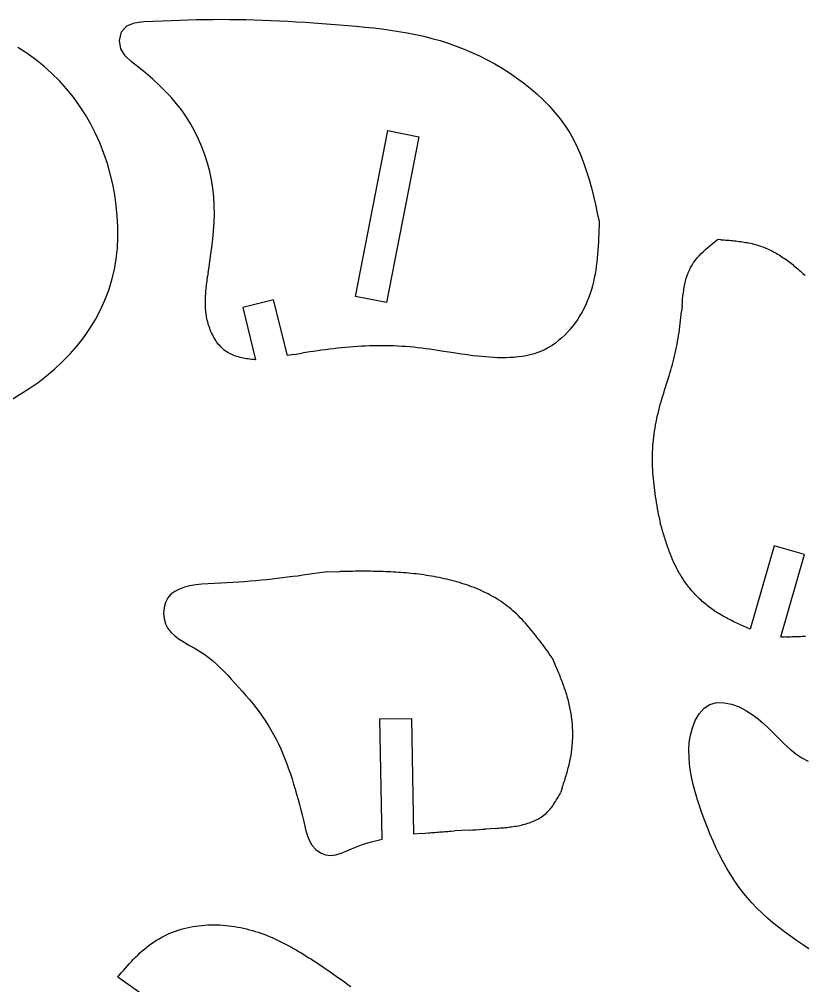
# Model space of a CAD drawing. Extents: x -3475 to 3475, y -2114 to 2114.
# Drawn here: x 1041 to 1756, y 1233 to 2113 of the extents above; entities that cross this region are included whole.
import ezdxf

# ---------------------------------------------------------------- set-up
doc = ezdxf.new("R2010")
doc.units = 0
doc.header["$MEASUREMENT"] = 0
doc.layers.get('0').update_dxf_attribs({"linetype": 'CONTINUOUS'})

msp = doc.modelspace()

# ---------------------------------------------------------------- linework, layer by layer
for p, q in [((1163, 2111.4), (1171.27, 2111.79)), ((1171.27, 2111.79), (1179.34, 2112.13)), ((1179.34, 2112.13), (1187.22, 2112.41)), ((1187.22, 2112.41), (1194.96, 2112.64)), ((1194.96, 2112.64), (1202.58, 2112.83)), ((1202.58, 2112.83), (1210.1, 2112.96)), ((1210.1, 2112.96), (1217.57, 2113.03)), ((1217.57, 2113.03), (1225.01, 2113.05)), ((1225.01, 2113.05), (1232.44, 2113.02)), ((1232.44, 2113.02), (1239.9, 2112.94)), ((1239.9, 2112.94), (1247.42, 2112.8)), ((1247.42, 2112.8), (1254.99, 2112.61)), ((1254.99, 2112.61), (1262.62, 2112.37)), ((1262.62, 2112.37), (1270.28, 2112.07)), ((1270.28, 2112.07), (1277.99, 2111.73)), ((1277.99, 2111.73), (1285.73, 2111.35)), ((1134.31, 2101.59), (1139.14, 2107.17)), ((1139.14, 2107.17), (1146.21, 2109.92)), ((1146.21, 2109.92), (1154.5, 2110.95)), ((1154.5, 2110.95), (1163, 2111.4)), ((1285.73, 2111.35), (1293.49, 2110.92)), ((1293.49, 2110.92), (1301.27, 2110.45)), ((1301.27, 2110.45), (1309.07, 2109.93)), ((1309.07, 2109.93), (1316.88, 2109.38)), ((1316.88, 2109.38), (1324.68, 2108.79)), ((1324.68, 2108.79), (1332.49, 2108.17)), ((1332.49, 2108.17), (1340.28, 2107.51)), ((1340.28, 2107.51), (1348.06, 2106.81)), ((1348.06, 2106.81), (1355.81, 2106.06)), ((1355.81, 2106.06), (1363.55, 2105.23)), ((1363.55, 2105.23), (1371.26, 2104.3)), ((1371.26, 2104.3), (1378.93, 2103.27)), ((1378.93, 2103.27), (1386.58, 2102.1)), ((1132.39, 2093.79), (1134.31, 2101.59)), ((1386.58, 2102.1), (1394.18, 2100.78)), ((1394.18, 2100.78), (1401.74, 2099.3)), ((1401.74, 2099.3), (1409.26, 2097.63)), ((1409.26, 2097.63), (1416.72, 2095.75)), ((1416.72, 2095.75), (1424.13, 2093.66)), ((1048.04, 2082.11), (1039.8, 2087.37)), ((1133.63, 2086.2), (1132.39, 2093.79)), ((1137.62, 2079.82), (1133.63, 2086.2)), ((1424.13, 2093.66), (1431.48, 2091.33)), ((1431.48, 2091.33), (1438.76, 2088.77)), ((1438.76, 2088.77), (1445.97, 2085.97)), ((1445.97, 2085.97), (1453.1, 2082.95)), ((1055.99, 2076.44), (1048.04, 2082.11)), ((1063.61, 2070.36), (1055.99, 2076.44)), ((1143.4, 2074.26), (1137.62, 2079.82)), ((1453.1, 2082.95), (1460.14, 2079.68)), ((1460.14, 2079.68), (1467.08, 2076.19)), ((1070.89, 2063.88), (1063.61, 2070.36)), ((1149.97, 2069.08), (1143.4, 2074.26)), ((1156.46, 2063.92), (1149.97, 2069.08)), ((1467.08, 2076.19), (1473.92, 2072.45)), ((1473.92, 2072.45), (1480.66, 2068.48)), ((1480.66, 2068.48), (1487.27, 2064.28)), ((1077.81, 2057.01), (1070.89, 2063.88)), ((1162.66, 2058.65), (1156.46, 2063.92)), ((1487.27, 2064.28), (1493.75, 2059.83)), ((1493.75, 2059.83), (1500.09, 2055.16)), ((1084.33, 2049.77), (1077.81, 2057.01)), ((1168.55, 2053.26), (1162.66, 2058.65)), ((1174.14, 2047.74), (1168.55, 2053.26)), ((1500.09, 2055.16), (1506.25, 2050.25)), ((1506.25, 2050.25), (1512.21, 2045.11)), ((1090.45, 2042.19), (1084.33, 2049.77)), ((1096.16, 2034.28), (1090.45, 2042.19)), ((1179.43, 2042.07), (1174.14, 2047.74)), ((1184.4, 2036.24), (1179.43, 2042.07)), ((1512.21, 2045.11), (1517.93, 2039.74)), ((1101.45, 2026.09), (1096.16, 2034.28)), ((1189.05, 2030.22), (1184.4, 2036.24)), ((1517.93, 2039.74), (1523.4, 2034.16)), ((1523.4, 2034.16), (1528.58, 2028.35)), ((1106.31, 2017.64), (1101.45, 2026.09)), ((1193.39, 2024.01), (1189.05, 2030.22)), ((1197.41, 2017.59), (1193.39, 2024.01)), ((1528.58, 2028.35), (1533.44, 2022.33)), ((1110.74, 2008.96), (1106.31, 2017.64)), ((1201.1, 2010.94), (1197.41, 2017.59)), ((1533.44, 2022.33), (1537.97, 2016.09)), ((1537.97, 2016.09), (1542.12, 2009.64)), ((1114.73, 2000.09), (1110.74, 2008.96)), ((1204.47, 2004.06), (1201.1, 2010.94)), ((1347.2, 1860.68), (1376.56, 2011.71)), ((1404.87, 2006.2), (1375.51, 1855.17)), ((1376.56, 2011.71), (1404.87, 2006.2)), ((1542.12, 2009.64), (1545.88, 2002.99)), ((1118.27, 1991.03), (1114.73, 2000.09)), ((1207.5, 1996.95), (1204.47, 2004.06)), ((1545.88, 2002.99), (1549.27, 1996.14)), ((1121.38, 1981.81), (1118.27, 1991.03)), ((1210.19, 1989.66), (1207.5, 1996.95)), ((1212.53, 1982.21), (1210.19, 1989.66)), ((1549.27, 1996.14), (1552.31, 1989.12)), ((1552.31, 1989.12), (1555.04, 1981.94)), ((1124.05, 1972.44), (1121.38, 1981.81)), ((1214.5, 1974.64), (1212.53, 1982.21)), ((1555.04, 1981.94), (1557.52, 1974.63)), ((1126.29, 1962.96), (1124.05, 1972.44)), ((1216.11, 1966.98), (1214.5, 1974.64)), ((1557.52, 1974.63), (1559.76, 1967.2)), ((1128.1, 1953.36), (1126.29, 1962.96)), ((1217.35, 1959.26), (1216.11, 1966.98)), ((1559.76, 1967.2), (1561.81, 1959.68)), ((1129.49, 1943.68), (1128.1, 1953.36)), ((1218.2, 1951.51), (1217.35, 1959.26)), ((1561.81, 1959.68), (1563.71, 1952.08)), ((1218.66, 1943.76), (1218.2, 1951.51)), ((1563.71, 1952.08), (1565.5, 1944.42)), ((1565.5, 1944.42), (1567.21, 1936.72)), ((1130.46, 1933.93), (1129.49, 1943.68)), ((1218.54, 1928.3), (1218.76, 1936.02)), ((1218.76, 1936.02), (1218.66, 1943.76)), ((1567.21, 1936.72), (1568.89, 1929)), ((1130.97, 1924.15), (1130.46, 1933.93)), ((1218.04, 1920.59), (1218.54, 1928.3)), ((1568.89, 1929), (1568.79, 1925.27)), ((1130.99, 1914.36), (1130.97, 1924.15)), ((1217.32, 1912.89), (1218.04, 1920.59)), ((1568.68, 1921.55), (1568.56, 1917.83)), ((1568.79, 1925.27), (1568.68, 1921.55)), ((1130.5, 1904.6), (1130.99, 1914.36)), ((1216.41, 1905.19), (1217.32, 1912.89)), ((1568.26, 1910.4), (1568.06, 1906.7)), ((1568.43, 1914.11), (1568.26, 1910.4)), ((1568.56, 1917.83), (1568.43, 1914.11)), ((1672.21, 1909.02), (1674.4, 1910.81)), ((1674.4, 1910.81), (1676.6, 1912.6)), ((1679.65, 1912.4), (1676.6, 1912.6)), ((1679.65, 1912.4), (1681.17, 1912.3)), ((1681.17, 1912.3), (1682.69, 1912.19)), ((1682.69, 1912.19), (1684.21, 1912.08)), ((1684.21, 1912.08), (1685.73, 1911.96)), ((1685.73, 1911.96), (1687.24, 1911.84)), ((1687.24, 1911.84), (1688.76, 1911.71)), ((1688.76, 1911.71), (1690.27, 1911.57)), ((1690.27, 1911.57), (1691.77, 1911.42)), ((1691.77, 1911.42), (1693.28, 1911.26)), ((1693.28, 1911.26), (1694.78, 1911.09)), ((1694.78, 1911.09), (1696.27, 1910.9)), ((1696.27, 1910.9), (1697.76, 1910.7)), ((1697.76, 1910.7), (1699.25, 1910.49)), ((1699.25, 1910.49), (1700.73, 1910.26)), ((1700.73, 1910.26), (1702.2, 1910.01)), ((1702.2, 1910.01), (1703.67, 1909.74)), ((1703.67, 1909.74), (1705.14, 1909.46)), ((1705.14, 1909.46), (1706.59, 1909.15)), ((1129.45, 1894.91), (1130.5, 1904.6)), ((1215.37, 1897.5), (1216.41, 1905.19)), ((1567.83, 1903.01), (1567.54, 1899.33)), ((1568.06, 1906.7), (1567.83, 1903.01)), ((1661.83, 1899.74), (1663.79, 1901.65)), ((1663.79, 1901.65), (1665.82, 1903.53)), ((1665.82, 1903.53), (1667.91, 1905.38)), ((1667.91, 1905.38), (1670.04, 1907.21)), ((1670.04, 1907.21), (1672.21, 1909.02)), ((1706.59, 1909.15), (1708.04, 1908.82)), ((1708.04, 1908.82), (1709.48, 1908.47)), ((1709.48, 1908.47), (1710.92, 1908.09)), ((1710.92, 1908.09), (1712.34, 1907.69)), ((1712.34, 1907.69), (1713.76, 1907.26)), ((1713.76, 1907.26), (1715.17, 1906.81)), ((1715.17, 1906.81), (1716.57, 1906.32)), ((1716.57, 1906.32), (1717.96, 1905.81)), ((1717.96, 1905.81), (1719.34, 1905.27)), ((1719.34, 1905.27), (1720.71, 1904.7)), ((1720.71, 1904.7), (1722.08, 1904.11)), ((1722.08, 1904.11), (1723.43, 1903.49)), ((1723.43, 1903.49), (1724.77, 1902.85)), ((1724.77, 1902.85), (1726.11, 1902.18)), ((1726.11, 1902.18), (1727.43, 1901.48)), ((1727.43, 1901.48), (1728.75, 1900.77)), ((1728.75, 1900.77), (1730.06, 1900.03)), ((1127.82, 1885.31), (1129.45, 1894.91)), ((1214.24, 1889.81), (1215.37, 1897.5)), ((1566.81, 1892.01), (1566.35, 1888.37)), ((1567.21, 1895.66), (1566.81, 1892.01)), ((1567.54, 1899.33), (1567.21, 1895.66)), ((1654.9, 1891.57), (1656.47, 1893.7)), ((1656.47, 1893.7), (1658.16, 1895.76)), ((1658.16, 1895.76), (1659.95, 1897.77)), ((1659.95, 1897.77), (1661.83, 1899.74)), ((1730.06, 1900.03), (1731.36, 1899.27)), ((1731.36, 1899.27), (1732.65, 1898.49)), ((1732.65, 1898.49), (1733.93, 1897.7)), ((1733.93, 1897.7), (1735.2, 1896.88)), ((1735.2, 1896.88), (1736.46, 1896.04)), ((1736.46, 1896.04), (1737.71, 1895.19)), ((1737.71, 1895.19), (1738.95, 1894.31)), ((1738.95, 1894.31), (1740.19, 1893.43)), ((1740.19, 1893.43), (1741.41, 1892.52)), ((1741.41, 1892.52), (1742.63, 1891.61)), ((1742.63, 1891.61), (1743.83, 1890.67)), ((1125.58, 1875.85), (1127.82, 1885.31)), ((1213.06, 1882.12), (1214.24, 1889.81)), ((1565.82, 1884.75), (1565.21, 1881.14)), ((1566.35, 1888.37), (1565.82, 1884.75)), ((1649.95, 1882.34), (1650.98, 1884.76)), ((1650.98, 1884.76), (1652.15, 1887.1)), ((1652.15, 1887.1), (1653.46, 1889.37)), ((1653.46, 1889.37), (1654.9, 1891.57)), ((1743.83, 1890.67), (1745.03, 1889.73)), ((1745.03, 1889.73), (1746.22, 1888.77)), ((1746.22, 1888.77), (1747.4, 1887.8)), ((1747.4, 1887.8), (1748.57, 1886.82)), ((1748.57, 1886.82), (1749.73, 1885.83)), ((1749.73, 1885.83), (1750.88, 1884.82)), ((1750.88, 1884.82), (1752.03, 1883.81)), ((1752.03, 1883.81), (1753.16, 1882.8)), ((1753.16, 1882.8), (1754.29, 1881.77)), ((1122.71, 1866.55), (1125.58, 1875.85)), ((1211.89, 1873.19), (1212.07, 1874.68)), ((1212.07, 1874.68), (1212.26, 1876.17)), ((1212.26, 1876.17), (1212.46, 1877.66)), ((1212.46, 1877.66), (1212.66, 1879.14)), ((1213.06, 1882.12), (1212.66, 1879.14)), ((1563.72, 1874), (1562.83, 1870.47)), ((1564.51, 1877.56), (1563.72, 1874)), ((1565.21, 1881.14), (1564.51, 1877.56)), ((1646.92, 1872.08), (1647.53, 1874.73)), ((1647.53, 1874.73), (1648.23, 1877.32)), ((1648.23, 1877.32), (1649.03, 1879.86)), ((1649.03, 1879.86), (1649.95, 1882.34)), ((1754.29, 1881.77), (1755.4, 1880.74)), ((1755.4, 1880.74), (1756.51, 1879.7)), ((1119.22, 1857.44), (1122.71, 1866.55)), ((1210.99, 1864.27), (1211.11, 1865.75)), ((1211.11, 1865.75), (1211.24, 1867.24)), ((1211.24, 1867.24), (1211.39, 1868.73)), ((1211.39, 1868.73), (1211.54, 1870.22)), ((1211.54, 1870.22), (1211.71, 1871.7)), ((1211.71, 1871.7), (1211.89, 1873.19)), ((1561.84, 1866.96), (1560.73, 1863.48)), ((1562.83, 1870.47), (1561.84, 1866.96)), ((1645.54, 1863.93), (1645.94, 1866.68)), ((1645.94, 1866.68), (1646.39, 1869.4)), ((1646.39, 1869.4), (1646.92, 1872.08)), ((1115.16, 1848.55), (1119.22, 1857.44)), ((1210.64, 1855.36), (1210.65, 1856.85)), ((1210.65, 1856.85), (1210.68, 1858.33)), ((1210.68, 1858.33), (1210.73, 1859.81)), ((1210.73, 1859.81), (1210.8, 1861.3)), ((1210.8, 1861.3), (1210.88, 1862.78)), ((1210.88, 1862.78), (1210.99, 1864.27)), ((1272.68, 1857.56), (1244.69, 1850.58)), ((1285.31, 1806.88), (1272.68, 1857.56)), ((1375.51, 1855.17), (1347.2, 1860.68)), ((1558.16, 1856.6), (1556.68, 1853.2)), ((1559.51, 1860.02), (1558.16, 1856.6)), ((1560.73, 1863.48), (1559.51, 1860.02)), ((1644.62, 1855.56), (1644.89, 1858.37)), ((1644.89, 1858.37), (1645.19, 1861.16)), ((1645.19, 1861.16), (1645.54, 1863.93)), ((1110.55, 1839.91), (1115.16, 1848.55)), ((1210.66, 1853.88), (1210.64, 1855.36)), ((1210.7, 1852.4), (1210.66, 1853.88)), ((1210.76, 1850.92), (1210.7, 1852.4)), ((1210.85, 1849.44), (1210.76, 1850.92)), ((1210.97, 1847.96), (1210.85, 1849.44)), ((1211.12, 1846.49), (1210.97, 1847.96)), ((1244.69, 1850.58), (1256.13, 1803.04)), ((1555.07, 1849.85), (1553.31, 1846.53)), ((1556.68, 1853.2), (1555.07, 1849.85)), ((1644.36, 1852.75), (1643.88, 1847.12)), ((1644.36, 1852.75), (1644.62, 1855.56)), ((1105.44, 1831.55), (1110.55, 1839.91)), ((1211.3, 1845.01), (1211.12, 1846.49)), ((1211.51, 1843.53), (1211.3, 1845.01)), ((1211.76, 1842.06), (1211.51, 1843.53)), ((1212.04, 1840.59), (1211.76, 1842.06)), ((1212.35, 1839.11), (1212.04, 1840.59)), ((1212.7, 1837.64), (1212.35, 1839.11)), ((1549.42, 1840.08), (1547.28, 1836.97)), ((1551.43, 1843.27), (1549.42, 1840.08)), ((1553.31, 1846.53), (1551.43, 1843.27)), ((1643.06, 1838.77), (1643.35, 1841.54)), ((1643.35, 1841.54), (1643.62, 1844.32)), ((1643.62, 1844.32), (1643.88, 1847.12)), ((1099.85, 1823.49), (1105.44, 1831.55)), ((1213.09, 1836.17), (1212.7, 1837.64)), ((1213.52, 1834.71), (1213.09, 1836.17)), ((1213.99, 1833.24), (1213.52, 1834.71)), ((1214.5, 1831.79), (1213.99, 1833.24)), ((1215.05, 1830.34), (1214.5, 1831.79)), ((1215.64, 1828.91), (1215.05, 1830.34)), ((1542.64, 1831.01), (1540.15, 1828.2)), ((1545.02, 1833.94), (1542.64, 1831.01)), ((1547.28, 1836.97), (1545.02, 1833.94)), ((1641.64, 1827.85), (1642.03, 1830.56)), ((1642.03, 1830.56), (1642.4, 1833.28)), ((1642.4, 1833.28), (1642.74, 1836.02)), ((1642.74, 1836.02), (1643.06, 1838.77)), ((1093.83, 1815.77), (1099.85, 1823.49)), ((1216.26, 1827.49), (1215.64, 1828.91)), ((1216.92, 1826.09), (1216.26, 1827.49)), ((1217.63, 1824.72), (1216.92, 1826.09)), ((1218.37, 1823.37), (1217.63, 1824.72)), ((1219.14, 1822.04), (1218.37, 1823.37)), ((1219.96, 1820.75), (1219.14, 1822.04)), ((1534.83, 1822.94), (1532.01, 1820.53)), ((1537.54, 1825.5), (1534.83, 1822.94)), ((1540.15, 1828.2), (1537.54, 1825.5)), ((1640.3, 1819.8), (1640.77, 1822.47)), ((1640.77, 1822.47), (1641.22, 1825.16)), ((1641.22, 1825.16), (1641.64, 1827.85)), ((1087.4, 1808.41), (1093.83, 1815.77)), ((1220.81, 1819.49), (1219.96, 1820.75)), ((1221.7, 1818.27), (1220.81, 1819.49)), ((1222.63, 1817.09), (1221.7, 1818.27)), ((1223.6, 1815.96), (1222.63, 1817.09)), ((1224.6, 1814.87), (1223.6, 1815.96)), ((1225.64, 1813.82), (1224.6, 1814.87)), ((1226.71, 1812.83), (1225.64, 1813.82)), ((1227.82, 1811.9), (1226.71, 1812.83)), ((1323.6, 1812.75), (1319.97, 1812.29)), ((1327.23, 1813.19), (1323.6, 1812.75)), ((1330.86, 1813.6), (1327.23, 1813.19)), ((1334.5, 1813.99), (1330.86, 1813.6)), ((1338.15, 1814.34), (1334.5, 1813.99)), ((1341.8, 1814.66), (1338.15, 1814.34)), ((1345.46, 1814.94), (1341.8, 1814.66)), ((1349.12, 1815.19), (1345.46, 1814.94)), ((1352.78, 1815.4), (1349.12, 1815.19)), ((1356.44, 1815.57), (1352.78, 1815.4)), ((1360.11, 1815.7), (1356.44, 1815.57)), ((1363.78, 1815.8), (1360.11, 1815.7)), ((1367.45, 1815.85), (1363.78, 1815.8)), ((1371.12, 1815.86), (1367.45, 1815.85)), ((1374.78, 1815.84), (1371.12, 1815.86)), ((1378.44, 1815.77), (1374.78, 1815.84)), ((1382.1, 1815.66), (1378.44, 1815.77)), ((1385.76, 1815.5), (1382.1, 1815.66)), ((1389.4, 1815.31), (1385.76, 1815.5)), ((1393.05, 1815.06), (1389.4, 1815.31)), ((1396.68, 1814.78), (1393.05, 1815.06)), ((1400.31, 1814.44), (1396.68, 1814.78)), ((1403.93, 1814.07), (1400.31, 1814.44)), ((1407.53, 1813.64), (1403.93, 1814.07)), ((1411.14, 1813.18), (1407.53, 1813.64)), ((1414.73, 1812.69), (1411.14, 1813.18)), ((1418.33, 1812.17), (1414.73, 1812.69)), ((1519.76, 1812.55), (1516.47, 1811.02)), ((1522.97, 1814.27), (1519.76, 1812.55)), ((1526.08, 1816.18), (1522.97, 1814.27)), ((1529.09, 1818.27), (1526.08, 1816.18)), ((1532.01, 1820.53), (1529.09, 1818.27)), ((1638.73, 1811.84), (1639.28, 1814.49)), ((1639.28, 1814.49), (1639.81, 1817.14)), ((1639.81, 1817.14), (1640.3, 1819.8)), ((1080.61, 1801.4), (1087.4, 1808.41)), ((1228.97, 1811.02), (1227.82, 1811.9)), ((1230.16, 1810.2), (1228.97, 1811.02)), ((1231.37, 1809.45), (1230.16, 1810.2)), ((1232.63, 1808.75), (1231.37, 1809.45)), ((1233.91, 1808.11), (1232.63, 1808.75)), ((1235.22, 1807.52), (1233.91, 1808.11)), ((1236.57, 1806.98), (1235.22, 1807.52)), ((1237.94, 1806.49), (1236.57, 1806.98)), ((1239.33, 1806.04), (1237.94, 1806.49)), ((1240.74, 1805.63), (1239.33, 1806.04)), ((1242.18, 1805.26), (1240.74, 1805.63)), ((1243.64, 1804.92), (1242.18, 1805.26)), ((1245.11, 1804.61), (1243.64, 1804.92)), ((1246.6, 1804.33), (1245.11, 1804.61)), ((1248.11, 1804.08), (1246.6, 1804.33)), ((1249.62, 1803.85), (1248.11, 1804.08)), ((1251.15, 1803.63), (1249.62, 1803.85)), ((1252.69, 1803.43), (1251.15, 1803.63)), ((1291.05, 1807.99), (1285.31, 1806.88)), ((1291.05, 1807.99), (1298.27, 1809.13)), ((1301.88, 1809.68), (1298.27, 1809.13)), ((1305.5, 1810.23), (1301.88, 1809.68)), ((1309.11, 1810.77), (1305.5, 1810.23)), ((1312.73, 1811.3), (1309.11, 1810.77)), ((1316.35, 1811.8), (1312.73, 1811.3)), ((1319.97, 1812.29), (1316.35, 1811.8)), ((1421.92, 1811.63), (1418.33, 1812.17)), ((1425.51, 1811.08), (1421.92, 1811.63)), ((1436.29, 1809.38), (1425.51, 1811.08)), ((1439.9, 1808.83), (1436.29, 1809.38)), ((1443.51, 1808.29), (1439.9, 1808.83)), ((1447.13, 1807.76), (1443.51, 1808.29)), ((1450.77, 1807.27), (1447.13, 1807.76)), ((1454.41, 1806.8), (1450.77, 1807.27)), ((1458.07, 1806.37), (1454.41, 1806.8)), ((1461.75, 1805.99), (1458.07, 1806.37)), ((1465.45, 1805.65), (1461.75, 1805.99)), ((1469.16, 1805.37), (1465.45, 1805.65)), ((1472.9, 1805.14), (1469.16, 1805.37)), ((1476.64, 1804.99), (1472.9, 1805.14)), ((1480.4, 1804.92), (1476.64, 1804.99)), ((1484.15, 1804.94), (1480.4, 1804.92)), ((1487.88, 1805.07), (1484.15, 1804.94)), ((1491.6, 1805.31), (1487.88, 1805.07)), ((1495.3, 1805.67), (1491.6, 1805.31)), ((1498.96, 1806.16), (1495.3, 1805.67)), ((1502.58, 1806.8), (1498.96, 1806.16)), ((1506.15, 1807.6), (1502.58, 1806.8)), ((1509.66, 1808.56), (1506.15, 1807.6)), ((1513.1, 1809.7), (1509.66, 1808.56)), ((1516.47, 1811.02), (1513.1, 1809.7)), ((1636.23, 1801.35), (1636.9, 1803.96)), ((1636.9, 1803.96), (1637.54, 1806.58)), ((1637.54, 1806.58), (1638.15, 1809.21)), ((1638.15, 1809.21), (1638.73, 1811.84)), ((1073.47, 1794.75), (1080.61, 1801.4)), ((1254.23, 1803.25), (1252.69, 1803.43)), ((1255.78, 1803.07), (1254.23, 1803.25)), ((1256.13, 1803.04), (1255.78, 1803.07)), ((1634.06, 1793.53), (1634.81, 1796.13)), ((1634.81, 1796.13), (1635.54, 1798.74)), ((1635.54, 1798.74), (1636.23, 1801.35)), ((1058.28, 1782.5), (1066.01, 1788.45)), ((1066.01, 1788.45), (1073.47, 1794.75)), ((1631.7, 1785.73), (1632.5, 1788.33)), ((1632.5, 1788.33), (1633.29, 1790.93)), ((1633.29, 1790.93), (1634.06, 1793.53)), ((1050.31, 1776.9), (1058.28, 1782.5)), ((1628.44, 1775.34), (1630.89, 1783.14)), ((1630.89, 1783.14), (1631.7, 1785.73)), ((1033.73, 1766.72), (1042.11, 1771.64)), ((1042.11, 1771.64), (1050.31, 1776.9)), ((1626.04, 1767.51), (1626.83, 1770.12)), ((1626.83, 1770.12), (1627.63, 1772.73)), ((1627.63, 1772.73), (1628.44, 1775.34)), ((1623.12, 1756.98), (1623.81, 1759.62)), ((1623.81, 1759.62), (1624.53, 1762.26)), ((1624.53, 1762.26), (1625.28, 1764.89)), ((1625.28, 1764.89), (1626.04, 1767.51)), ((1621.27, 1748.99), (1621.85, 1751.66)), ((1621.85, 1751.66), (1622.47, 1754.33)), ((1622.47, 1754.33), (1623.12, 1756.98)), ((1619.76, 1740.93), (1620.22, 1743.63)), ((1620.22, 1743.63), (1620.72, 1746.31)), ((1620.72, 1746.31), (1621.27, 1748.99)), ((1618.61, 1732.81), (1618.95, 1735.52)), ((1618.95, 1735.52), (1619.33, 1738.23)), ((1619.33, 1738.23), (1619.76, 1740.93)), ((1617.65, 1721.94), (1617.83, 1724.66)), ((1617.83, 1724.66), (1618.04, 1727.38)), ((1618.04, 1727.38), (1618.3, 1730.1)), ((1618.3, 1730.1), (1618.61, 1732.81)), ((1617.39, 1713.77), (1617.43, 1716.5)), ((1617.43, 1716.5), (1617.52, 1719.22)), ((1617.52, 1719.22), (1617.65, 1721.94)), ((1617.39, 1711.05), (1617.39, 1713.77)), ((1617.43, 1708.34), (1617.39, 1711.05)), ((1617.52, 1705.62), (1617.43, 1708.34)), ((1617.65, 1702.91), (1617.52, 1705.62)), ((1617.82, 1700.2), (1617.65, 1702.91)), ((1618.02, 1697.49), (1617.82, 1700.2)), ((1618.26, 1694.78), (1618.02, 1697.49)), ((1618.54, 1692.08), (1618.26, 1694.78)), ((1618.84, 1689.37), (1618.54, 1692.08)), ((1619.17, 1686.67), (1618.84, 1689.37)), ((1619.53, 1683.97), (1619.17, 1686.67)), ((1619.91, 1681.27), (1619.53, 1683.97)), ((1620.31, 1678.58), (1619.91, 1681.27)), ((1620.74, 1675.88), (1620.31, 1678.58)), ((1621.18, 1673.18), (1620.74, 1675.88)), ((1621.63, 1670.49), (1621.18, 1673.18)), ((1622.1, 1667.8), (1621.63, 1670.49)), ((1622.58, 1665.1), (1622.1, 1667.8)), ((1623.07, 1662.41), (1622.58, 1665.1)), ((1623.56, 1659.72), (1623.07, 1662.41)), ((1623.56, 1659.72), (1624.56, 1654.33)), ((1625.84, 1650.02), (1624.56, 1654.33)), ((1626.26, 1648.58), (1625.84, 1650.02)), ((1626.69, 1647.15), (1626.26, 1648.58)), ((1627.13, 1645.72), (1626.69, 1647.15)), ((1627.56, 1644.28), (1627.13, 1645.72)), ((1628, 1642.85), (1627.56, 1644.28)), ((1628.45, 1641.43), (1628, 1642.85)), ((1628.9, 1640), (1628.45, 1641.43)), ((1629.35, 1638.58), (1628.9, 1640)), ((1629.82, 1637.16), (1629.35, 1638.58)), ((1630.29, 1635.74), (1629.82, 1637.16)), ((1630.77, 1634.33), (1630.29, 1635.74)), ((1631.25, 1632.92), (1630.77, 1634.33)), ((1631.75, 1631.52), (1631.25, 1632.92)), ((1632.25, 1630.12), (1631.75, 1631.52)), ((1632.76, 1628.72), (1632.25, 1630.12)), ((1633.29, 1627.33), (1632.76, 1628.72)), ((1728.17, 1633.84), (1706.36, 1557.79)), ((1755.9, 1625.89), (1728.17, 1633.84)), ((1633.83, 1625.95), (1633.29, 1627.33)), ((1634.37, 1624.57), (1633.83, 1625.95)), ((1634.93, 1623.19), (1634.37, 1624.57)), ((1635.51, 1621.82), (1634.93, 1623.19)), ((1636.09, 1620.46), (1635.51, 1621.82)), ((1636.69, 1619.11), (1636.09, 1620.46)), ((1637.31, 1617.76), (1636.69, 1619.11)), ((1734.35, 1550.72), (1755.9, 1625.89)), ((1321.52, 1610.02), (1333.08, 1610.28)), ((1337.71, 1610.37), (1333.08, 1610.28)), ((1340.02, 1610.41), (1337.71, 1610.37)), ((1342.33, 1610.44), (1340.02, 1610.41)), ((1344.65, 1610.47), (1342.33, 1610.44)), ((1346.96, 1610.5), (1344.65, 1610.47)), ((1349.27, 1610.51), (1346.96, 1610.5)), ((1351.58, 1610.53), (1349.27, 1610.51)), ((1353.9, 1610.53), (1351.58, 1610.53)), ((1356.21, 1610.53), (1353.9, 1610.53)), ((1358.52, 1610.52), (1356.21, 1610.53)), ((1360.84, 1610.5), (1358.52, 1610.52)), ((1363.15, 1610.47), (1360.84, 1610.5)), ((1365.46, 1610.43), (1363.15, 1610.47)), ((1367.78, 1610.38), (1365.46, 1610.43)), ((1370.09, 1610.32), (1367.78, 1610.38)), ((1372.4, 1610.25), (1370.09, 1610.32)), ((1374.72, 1610.17), (1372.4, 1610.25)), ((1377.03, 1610.08), (1374.72, 1610.17)), ((1379.34, 1609.97), (1377.03, 1610.08)), ((1637.94, 1616.42), (1637.31, 1617.76)), ((1638.59, 1615.09), (1637.94, 1616.42)), ((1639.25, 1613.76), (1638.59, 1615.09)), ((1639.93, 1612.44), (1639.25, 1613.76)), ((1640.63, 1611.13), (1639.93, 1612.44)), ((1641.35, 1609.83), (1640.63, 1611.13)), ((1251.43, 1601.43), (1246.26, 1601.01)), ((1256.51, 1601.88), (1251.43, 1601.43)), ((1261.51, 1602.35), (1256.51, 1601.88)), ((1266.43, 1602.84), (1261.51, 1602.35)), ((1271.28, 1603.36), (1266.43, 1602.84)), ((1276.06, 1603.9), (1271.28, 1603.36)), ((1280.78, 1604.46), (1276.06, 1603.9)), ((1285.44, 1605.04), (1280.78, 1604.46)), ((1290.06, 1605.63), (1285.44, 1605.04)), ((1294.63, 1606.23), (1290.06, 1605.63)), ((1299.17, 1606.85), (1294.63, 1606.23)), ((1303.68, 1607.47), (1299.17, 1606.85)), ((1308.16, 1608.1), (1303.68, 1607.47)), ((1312.62, 1608.74), (1308.16, 1608.1)), ((1321.52, 1610.02), (1312.62, 1608.74)), ((1381.66, 1609.85), (1379.34, 1609.97)), ((1383.97, 1609.71), (1381.66, 1609.85)), ((1386.29, 1609.56), (1383.97, 1609.71)), ((1388.6, 1609.4), (1386.29, 1609.56)), ((1390.91, 1609.22), (1388.6, 1609.4)), ((1393.23, 1609.02), (1390.91, 1609.22)), ((1395.54, 1608.81), (1393.23, 1609.02)), ((1397.86, 1608.58), (1395.54, 1608.81)), ((1400.17, 1608.33), (1397.86, 1608.58)), ((1402.49, 1608.06), (1400.17, 1608.33)), ((1404.8, 1607.78), (1402.49, 1608.06)), ((1407.12, 1607.47), (1404.8, 1607.78)), ((1409.44, 1607.15), (1407.12, 1607.47)), ((1411.75, 1606.8), (1409.44, 1607.15)), ((1414.07, 1606.44), (1411.75, 1606.8)), ((1416.38, 1606.05), (1414.07, 1606.44)), ((1418.7, 1605.64), (1416.38, 1606.05)), ((1421.02, 1605.21), (1418.7, 1605.64)), ((1423.33, 1604.75), (1421.02, 1605.21)), ((1425.65, 1604.27), (1423.33, 1604.75)), ((1427.96, 1603.77), (1425.65, 1604.27)), ((1430.26, 1603.24), (1427.96, 1603.77)), ((1432.56, 1602.69), (1430.26, 1603.24)), ((1434.86, 1602.11), (1432.56, 1602.69)), ((1437.15, 1601.5), (1434.86, 1602.11)), ((1439.42, 1600.87), (1437.15, 1601.5)), ((1642.08, 1608.54), (1641.35, 1609.83)), ((1642.84, 1607.26), (1642.08, 1608.54)), ((1643.61, 1605.98), (1642.84, 1607.26)), ((1644.4, 1604.72), (1643.61, 1605.98)), ((1645.22, 1603.47), (1644.4, 1604.72)), ((1646.05, 1602.23), (1645.22, 1603.47)), ((1646.9, 1600.99), (1646.05, 1602.23)), ((1186.91, 1594.39), (1182.79, 1592.27)), ((1191.51, 1596.02), (1186.91, 1594.39)), ((1196.52, 1597.22), (1191.51, 1596.02)), ((1201.84, 1598.09), (1196.52, 1597.22)), ((1207.39, 1598.69), (1201.84, 1598.09)), ((1213.08, 1599.1), (1207.39, 1598.69)), ((1218.82, 1599.4), (1213.08, 1599.1)), ((1224.53, 1599.66), (1218.82, 1599.4)), ((1230.13, 1599.95), (1224.53, 1599.66)), ((1235.61, 1600.27), (1230.13, 1599.95)), ((1240.98, 1600.62), (1235.61, 1600.27)), ((1246.26, 1601.01), (1240.98, 1600.62)), ((1441.69, 1600.21), (1439.42, 1600.87)), ((1443.95, 1599.52), (1441.69, 1600.21)), ((1446.2, 1598.8), (1443.95, 1599.52)), ((1448.43, 1598.05), (1446.2, 1598.8)), ((1450.65, 1597.27), (1448.43, 1598.05)), ((1452.86, 1596.46), (1450.65, 1597.27)), ((1455.05, 1595.62), (1452.86, 1596.46)), ((1457.22, 1594.75), (1455.05, 1595.62)), ((1459.37, 1593.84), (1457.22, 1594.75)), ((1461.51, 1592.91), (1459.37, 1593.84)), ((1463.62, 1591.93), (1461.51, 1592.91)), ((1647.76, 1599.77), (1646.9, 1600.99)), ((1648.65, 1598.56), (1647.76, 1599.77)), ((1649.55, 1597.37), (1648.65, 1598.56)), ((1650.47, 1596.18), (1649.55, 1597.37)), ((1651.41, 1595.01), (1650.47, 1596.18)), ((1652.36, 1593.85), (1651.41, 1595.01)), ((1653.33, 1592.71), (1652.36, 1593.85)), ((1654.32, 1591.58), (1653.33, 1592.71)), ((1176.38, 1586.24), (1174.27, 1582.18)), ((1179.25, 1589.58), (1176.38, 1586.24)), ((1182.79, 1592.27), (1179.25, 1589.58)), ((1465.71, 1590.93), (1463.62, 1591.93)), ((1467.78, 1589.89), (1465.71, 1590.93)), ((1469.83, 1588.81), (1467.78, 1589.89)), ((1471.85, 1587.7), (1469.83, 1588.81)), ((1473.85, 1586.55), (1471.85, 1587.7)), ((1475.82, 1585.37), (1473.85, 1586.55)), ((1477.76, 1584.14), (1475.82, 1585.37)), ((1479.68, 1582.88), (1477.76, 1584.14)), ((1655.32, 1590.46), (1654.32, 1591.58)), ((1656.34, 1589.36), (1655.32, 1590.46)), ((1657.37, 1588.27), (1656.34, 1589.36)), ((1658.42, 1587.2), (1657.37, 1588.27)), ((1659.49, 1586.15), (1658.42, 1587.2)), ((1660.56, 1585.11), (1659.49, 1586.15)), ((1661.66, 1584.09), (1660.56, 1585.11)), ((1662.77, 1583.08), (1661.66, 1584.09)), ((1172.97, 1577.46), (1172.52, 1572.4)), ((1174.27, 1582.18), (1172.97, 1577.46)), ((1481.56, 1581.58), (1479.68, 1582.88)), ((1483.41, 1580.24), (1481.56, 1581.58)), ((1485.23, 1578.87), (1483.41, 1580.24)), ((1487.02, 1577.45), (1485.23, 1578.87)), ((1488.78, 1575.99), (1487.02, 1577.45)), ((1490.51, 1574.5), (1488.78, 1575.99)), ((1663.89, 1582.09), (1662.77, 1583.08)), ((1665.02, 1581.12), (1663.89, 1582.09)), ((1666.17, 1580.17), (1665.02, 1581.12)), ((1667.33, 1579.23), (1666.17, 1580.17)), ((1668.51, 1578.32), (1667.33, 1579.23)), ((1669.69, 1577.42), (1668.51, 1578.32)), ((1670.89, 1576.54), (1669.69, 1577.42)), ((1672.1, 1575.69), (1670.89, 1576.54)), ((1673.33, 1574.85), (1672.1, 1575.69)), ((1172.52, 1572.4), (1172.94, 1567.36)), ((1172.94, 1567.36), (1174.26, 1562.68)), ((1492.21, 1572.97), (1490.51, 1574.5)), ((1493.88, 1571.41), (1492.21, 1572.97)), ((1495.53, 1569.82), (1493.88, 1571.41)), ((1497.15, 1568.2), (1495.53, 1569.82)), ((1498.75, 1566.55), (1497.15, 1568.2)), ((1500.33, 1564.87), (1498.75, 1566.55)), ((1674.56, 1574.03), (1673.33, 1574.85)), ((1675.81, 1573.22), (1674.56, 1574.03)), ((1677.06, 1572.43), (1675.81, 1573.22)), ((1678.33, 1571.66), (1677.06, 1572.43)), ((1679.6, 1570.9), (1678.33, 1571.66)), ((1680.88, 1570.16), (1679.6, 1570.9)), ((1682.18, 1569.43), (1680.88, 1570.16)), ((1683.48, 1568.71), (1682.18, 1569.43)), ((1684.78, 1568.01), (1683.48, 1568.71)), ((1686.1, 1567.31), (1684.78, 1568.01)), ((1687.42, 1566.63), (1686.1, 1567.31)), ((1688.75, 1565.96), (1687.42, 1566.63)), ((1174.26, 1562.68), (1176.44, 1558.55)), ((1176.44, 1558.55), (1179.35, 1554.9)), ((1501.89, 1563.16), (1500.33, 1564.87)), ((1503.42, 1561.43), (1501.89, 1563.16)), ((1504.94, 1559.68), (1503.42, 1561.43)), ((1506.44, 1557.91), (1504.94, 1559.68)), ((1507.93, 1556.11), (1506.44, 1557.91)), ((1690.08, 1565.29), (1688.75, 1565.96)), ((1691.42, 1564.64), (1690.08, 1565.29)), ((1692.76, 1563.99), (1691.42, 1564.64)), ((1694.11, 1563.35), (1692.76, 1563.99)), ((1695.46, 1562.72), (1694.11, 1563.35)), ((1696.81, 1562.09), (1695.46, 1562.72)), ((1698.17, 1561.47), (1696.81, 1562.09)), ((1699.53, 1560.85), (1698.17, 1561.47)), ((1700.9, 1560.23), (1699.53, 1560.85)), ((1702.26, 1559.62), (1700.9, 1560.23)), ((1706.36, 1557.79), (1702.26, 1559.62)), ((1179.35, 1554.9), (1182.86, 1551.64)), ((1182.86, 1551.64), (1186.84, 1548.69)), ((1186.84, 1548.69), (1191.15, 1545.95)), ((1509.4, 1554.3), (1507.93, 1556.11)), ((1510.85, 1552.47), (1509.4, 1554.3)), ((1512.3, 1550.62), (1510.85, 1552.47)), ((1513.73, 1548.76), (1512.3, 1550.62)), ((1515.15, 1546.89), (1513.73, 1548.76)), ((1734.35, 1550.72), (1737.34, 1550.7)), ((1738.84, 1550.69), (1737.34, 1550.7)), ((1740.34, 1550.68), (1738.84, 1550.69)), ((1741.83, 1550.68), (1740.34, 1550.68)), ((1743.33, 1550.69), (1741.83, 1550.68)), ((1744.83, 1550.7), (1743.33, 1550.69)), ((1746.32, 1550.73), (1744.83, 1550.7)), ((1747.81, 1550.76), (1746.32, 1550.73)), ((1749.31, 1550.8), (1747.81, 1550.76)), ((1750.8, 1550.86), (1749.31, 1550.8)), ((1752.28, 1550.93), (1750.8, 1550.86)), ((1753.77, 1551.01), (1752.28, 1550.93)), ((1755.26, 1551.11), (1753.77, 1551.01)), ((1756.74, 1551.23), (1755.26, 1551.11)), ((1191.15, 1545.95), (1195.67, 1543.34)), ((1195.67, 1543.34), (1200.25, 1540.77)), ((1200.25, 1540.77), (1204.77, 1538.14)), ((1516.56, 1545), (1515.15, 1546.89)), ((1517.96, 1543.11), (1516.56, 1545)), ((1519.36, 1541.2), (1517.96, 1543.11)), ((1520.74, 1539.29), (1519.36, 1541.2)), ((1204.77, 1538.14), (1209.09, 1535.38)), ((1209.09, 1535.38), (1213.16, 1532.44)), ((1213.16, 1532.44), (1217.01, 1529.34)), ((1522.13, 1537.37), (1520.74, 1539.29)), ((1523.51, 1535.45), (1522.13, 1537.37)), ((1526.27, 1531.6), (1523.51, 1535.45)), ((1526.27, 1531.6), (1528.67, 1526.09)), ((1217.01, 1529.34), (1220.67, 1526.11)), ((1220.67, 1526.11), (1224.18, 1522.76)), ((1224.18, 1522.76), (1227.58, 1519.32)), ((1529.26, 1524.71), (1528.67, 1526.09)), ((1529.85, 1523.33), (1529.26, 1524.71)), ((1530.44, 1521.95), (1529.85, 1523.33)), ((1227.58, 1519.32), (1230.89, 1515.81)), ((1230.89, 1515.81), (1234.16, 1512.26)), ((1531.03, 1520.57), (1530.44, 1521.95)), ((1531.61, 1519.18), (1531.03, 1520.57)), ((1532.18, 1517.8), (1531.61, 1519.18)), ((1532.75, 1516.41), (1532.18, 1517.8)), ((1533.31, 1515.02), (1532.75, 1516.41)), ((1533.87, 1513.63), (1533.31, 1515.02)), ((1534.42, 1512.24), (1533.87, 1513.63)), ((1234.16, 1512.26), (1237.43, 1508.67)), ((1237.43, 1508.67), (1240.7, 1505.07)), ((1240.7, 1505.07), (1243.95, 1501.44)), ((1534.96, 1510.84), (1534.42, 1512.24)), ((1535.49, 1509.44), (1534.96, 1510.84)), ((1536.01, 1508.04), (1535.49, 1509.44)), ((1536.53, 1506.64), (1536.01, 1508.04)), ((1537.03, 1505.23), (1536.53, 1506.64)), ((1537.52, 1503.82), (1537.03, 1505.23)), ((1243.95, 1501.44), (1247.18, 1497.78)), ((1247.18, 1497.78), (1250.37, 1494.07)), ((1538, 1502.41), (1537.52, 1503.82)), ((1538.47, 1501), (1538, 1502.41)), ((1538.93, 1499.58), (1538.47, 1501)), ((1539.37, 1498.15), (1538.93, 1499.58)), ((1539.8, 1496.72), (1539.37, 1498.15)), ((1540.21, 1495.29), (1539.8, 1496.72)), ((1250.37, 1494.07), (1253.49, 1490.31)), ((1253.49, 1490.31), (1256.55, 1486.49)), ((1540.61, 1493.86), (1540.21, 1495.29)), ((1541, 1492.42), (1540.61, 1493.86)), ((1541.36, 1490.97), (1541, 1492.42)), ((1541.72, 1489.52), (1541.36, 1490.97)), ((1542.05, 1488.07), (1541.72, 1489.52)), ((1542.37, 1486.61), (1542.05, 1488.07)), ((1664.36, 1485.81), (1669.68, 1489.31)), ((1669.68, 1489.31), (1675.85, 1490.91)), ((1675.85, 1490.91), (1682.57, 1490.84)), ((1682.57, 1490.84), (1689.48, 1489.42)), ((1689.48, 1489.42), (1696.23, 1487)), ((1696.23, 1487), (1702.49, 1483.88)), ((1256.55, 1486.49), (1259.51, 1482.61)), ((1259.51, 1482.61), (1262.37, 1478.64)), ((1262.37, 1478.64), (1265.11, 1474.6)), ((1542.67, 1485.14), (1542.37, 1486.61)), ((1542.95, 1483.67), (1542.67, 1485.14)), ((1543.21, 1482.2), (1542.95, 1483.67)), ((1543.45, 1480.72), (1543.21, 1482.2)), ((1543.68, 1479.23), (1543.45, 1480.72)), ((1543.88, 1477.75), (1543.68, 1479.23)), ((1656.41, 1474.68), (1659.94, 1480.77)), ((1659.94, 1480.77), (1664.36, 1485.81)), ((1702.49, 1483.88), (1708.2, 1480.27)), ((1708.2, 1480.27), (1713.47, 1476.25)), ((1265.11, 1474.6), (1267.74, 1470.48)), ((1267.74, 1470.48), (1270.25, 1466.29)), ((1369.42, 1476.13), (1398.26, 1476.63)), ((1371.34, 1366.5), (1369.42, 1476.13)), ((1398.26, 1476.63), (1400.11, 1371.07)), ((1544.07, 1476.26), (1543.88, 1477.75)), ((1544.24, 1474.76), (1544.07, 1476.26)), ((1544.39, 1473.27), (1544.24, 1474.76)), ((1544.52, 1471.77), (1544.39, 1473.27)), ((1544.63, 1470.27), (1544.52, 1471.77)), ((1544.72, 1468.77), (1544.63, 1470.27)), ((1653.75, 1468.06), (1656.41, 1474.68)), ((1713.47, 1476.25), (1718.44, 1471.91)), ((1718.44, 1471.91), (1723.21, 1467.33)), ((1270.25, 1466.29), (1272.65, 1462.03)), ((1272.65, 1462.03), (1274.94, 1457.71)), ((1544.8, 1467.27), (1544.72, 1468.77)), ((1544.85, 1465.76), (1544.8, 1467.27)), ((1544.89, 1464.26), (1544.85, 1465.76)), ((1544.88, 1459.74), (1544.9, 1461.25)), ((1544.91, 1462.75), (1544.89, 1464.26)), ((1544.9, 1461.25), (1544.91, 1462.75)), ((1650.91, 1454.68), (1651.95, 1461.35)), ((1651.95, 1461.35), (1653.75, 1468.06)), ((1732.7, 1457.84), (1723.21, 1467.33)), ((1274.94, 1457.71), (1277.11, 1453.34)), ((1277.11, 1453.34), (1279.17, 1448.9)), ((1544.35, 1450.75), (1544.49, 1452.24)), ((1544.49, 1452.24), (1544.61, 1453.74)), ((1544.61, 1453.74), (1544.7, 1455.24)), ((1544.7, 1455.24), (1544.78, 1456.74)), ((1544.78, 1456.74), (1544.84, 1458.24)), ((1544.84, 1458.24), (1544.88, 1459.74)), ((1650.52, 1448.03), (1650.91, 1454.68)), ((1732.7, 1457.84), (1737.61, 1453.13)), ((1737.61, 1453.13), (1742.68, 1448.62)), ((1279.17, 1448.9), (1281.11, 1444.42)), ((1281.11, 1444.42), (1282.95, 1439.89)), ((1543.12, 1441.85), (1543.38, 1443.32)), ((1543.38, 1443.32), (1543.61, 1444.8)), ((1543.61, 1444.8), (1543.83, 1446.28)), ((1543.83, 1446.28), (1544.02, 1447.77)), ((1544.02, 1447.77), (1544.2, 1449.25)), ((1544.2, 1449.25), (1544.35, 1450.75)), ((1650.68, 1441.42), (1650.52, 1448.03)), ((1742.68, 1448.62), (1747.96, 1444.44)), ((1747.96, 1444.44), (1753.47, 1440.74)), ((1282.95, 1439.89), (1284.69, 1435.32)), ((1284.69, 1435.32), (1286.35, 1430.73)), ((1541.24, 1433.1), (1541.59, 1434.55)), ((1541.59, 1434.55), (1541.93, 1436)), ((1541.93, 1436), (1542.25, 1437.46)), ((1542.25, 1437.46), (1542.56, 1438.92)), ((1542.56, 1438.92), (1542.85, 1440.38)), ((1542.85, 1440.38), (1543.12, 1441.85)), ((1651.26, 1434.84), (1650.68, 1441.42)), ((1652.18, 1428.3), (1651.26, 1434.84)), ((1753.47, 1440.74), (1759.25, 1437.65)), ((1286.35, 1430.73), (1287.92, 1426.1)), ((1287.92, 1426.1), (1289.42, 1421.46)), ((1538.86, 1424.46), (1539.28, 1425.9)), ((1539.28, 1425.9), (1539.7, 1427.33)), ((1539.7, 1427.33), (1540.1, 1428.77)), ((1540.1, 1428.77), (1540.49, 1430.21)), ((1540.49, 1430.21), (1540.87, 1431.65)), ((1540.87, 1431.65), (1541.24, 1433.1)), ((1653.38, 1421.8), (1652.18, 1428.3)), ((1289.42, 1421.46), (1290.86, 1416.81)), ((1290.86, 1416.81), (1292.25, 1412.15)), ((1536.16, 1415.9), (1536.62, 1417.32)), ((1536.62, 1417.32), (1537.08, 1418.75)), ((1537.08, 1418.75), (1537.54, 1420.17)), ((1537.54, 1420.17), (1537.99, 1421.6)), ((1537.99, 1421.6), (1538.43, 1423.03)), ((1538.43, 1423.03), (1538.86, 1424.46)), ((1654.83, 1415.33), (1653.38, 1421.8)), ((1292.25, 1412.15), (1293.59, 1407.49)), ((1533.03, 1407.45), (1533.79, 1408.79)), ((1535.22, 1413.05), (1533.79, 1408.79)), ((1535.22, 1413.05), (1535.69, 1414.48)), ((1535.69, 1414.48), (1536.16, 1415.9)), ((1656.52, 1408.9), (1654.83, 1415.33)), ((1658.41, 1402.5), (1656.52, 1408.9)), ((1293.59, 1407.49), (1294.89, 1402.82)), ((1294.89, 1402.82), (1296.16, 1398.13)), ((1527.51, 1398.34), (1528.34, 1399.59)), ((1528.34, 1399.59), (1529.16, 1400.87)), ((1529.16, 1400.87), (1529.95, 1402.16)), ((1529.95, 1402.16), (1530.74, 1403.47)), ((1530.74, 1403.47), (1531.51, 1404.79)), ((1531.51, 1404.79), (1532.28, 1406.12)), ((1532.28, 1406.12), (1533.03, 1407.45)), ((1660.48, 1396.13), (1658.41, 1402.5)), ((1296.16, 1398.13), (1297.39, 1393.42)), ((1297.39, 1393.42), (1298.59, 1388.69)), ((1519.81, 1389.41), (1520.9, 1390.39)), ((1520.9, 1390.39), (1521.94, 1391.41)), ((1521.94, 1391.41), (1522.95, 1392.48)), ((1522.95, 1392.48), (1523.92, 1393.59)), ((1523.92, 1393.59), (1524.86, 1394.73)), ((1524.86, 1394.73), (1525.77, 1395.9)), ((1525.77, 1395.9), (1526.65, 1397.11)), ((1526.65, 1397.11), (1527.51, 1398.34)), ((1662.7, 1389.78), (1660.48, 1396.13)), ((1298.59, 1388.69), (1299.77, 1383.93)), ((1299.77, 1383.93), (1302.1, 1374.3)), ((1504, 1381.1), (1505.44, 1381.58)), ((1505.44, 1381.58), (1506.88, 1382.09)), ((1506.88, 1382.09), (1508.29, 1382.64)), ((1508.29, 1382.64), (1509.69, 1383.22)), ((1509.69, 1383.22), (1511.07, 1383.84)), ((1511.07, 1383.84), (1512.42, 1384.51)), ((1512.42, 1384.51), (1513.74, 1385.21)), ((1513.74, 1385.21), (1515.03, 1385.96)), ((1515.03, 1385.96), (1516.28, 1386.75)), ((1516.28, 1386.75), (1517.5, 1387.59)), ((1517.5, 1387.59), (1518.68, 1388.48)), ((1518.68, 1388.48), (1519.81, 1389.41)), ((1665.05, 1383.47), (1662.7, 1389.78)), ((1667.5, 1377.18), (1665.05, 1383.47)), ((1302.1, 1374.3), (1303.46, 1369.55)), ((1414.96, 1372.46), (1416.45, 1372.59)), ((1416.45, 1372.59), (1417.93, 1372.72)), ((1417.93, 1372.72), (1419.42, 1372.85)), ((1419.42, 1372.85), (1420.91, 1372.97)), ((1420.91, 1372.97), (1422.39, 1373.09)), ((1422.39, 1373.09), (1423.88, 1373.2)), ((1423.88, 1373.2), (1425.37, 1373.32)), ((1425.37, 1373.32), (1426.85, 1373.43)), ((1426.85, 1373.43), (1428.34, 1373.53)), ((1428.34, 1373.53), (1429.83, 1373.63)), ((1429.83, 1373.63), (1431.32, 1373.73)), ((1431.32, 1373.73), (1432.8, 1373.83)), ((1432.8, 1373.83), (1434.29, 1373.92)), ((1434.29, 1373.92), (1437.27, 1374.1)), ((1450.67, 1374.88), (1437.27, 1374.1)), ((1450.67, 1374.88), (1453.65, 1375.06)), ((1453.65, 1375.06), (1456.63, 1375.25)), ((1456.63, 1375.25), (1459.61, 1375.44)), ((1459.61, 1375.44), (1462.59, 1375.64)), ((1462.59, 1375.64), (1465.57, 1375.85)), ((1470.03, 1376.16), (1465.57, 1375.85)), ((1474.49, 1376.49), (1470.03, 1376.16)), ((1474.49, 1376.49), (1475.97, 1376.6)), ((1475.97, 1376.6), (1477.46, 1376.72)), ((1477.46, 1376.72), (1478.94, 1376.84)), ((1478.94, 1376.84), (1480.42, 1376.96)), ((1480.42, 1376.96), (1481.91, 1377.09)), ((1481.91, 1377.09), (1483.39, 1377.23)), ((1483.39, 1377.23), (1484.87, 1377.38)), ((1484.87, 1377.38), (1486.35, 1377.55)), ((1486.35, 1377.55), (1487.83, 1377.73)), ((1487.83, 1377.73), (1489.3, 1377.92)), ((1489.3, 1377.92), (1490.78, 1378.13)), ((1490.78, 1378.13), (1492.26, 1378.36)), ((1492.26, 1378.36), (1493.73, 1378.62)), ((1493.73, 1378.62), (1495.2, 1378.89)), ((1495.2, 1378.89), (1496.67, 1379.19)), ((1496.67, 1379.19), (1498.14, 1379.51)), ((1498.14, 1379.51), (1499.61, 1379.86)), ((1499.61, 1379.86), (1501.08, 1380.25)), ((1501.08, 1380.25), (1502.54, 1380.66)), ((1502.54, 1380.66), (1504, 1381.1)), ((1670.06, 1370.92), (1667.5, 1377.18)), ((1303.46, 1369.55), (1305.27, 1365.01)), ((1305.27, 1365.01), (1307.76, 1360.82)), ((1357.15, 1362.85), (1361.86, 1364.19)), ((1361.86, 1364.19), (1366.59, 1365.38)), ((1366.59, 1365.38), (1371.34, 1366.5)), ((1407.53, 1371.78), (1400.11, 1371.07)), ((1407.53, 1371.78), (1410.5, 1372.06)), ((1410.5, 1372.06), (1413.48, 1372.33)), ((1413.48, 1372.33), (1414.96, 1372.46)), ((1672.72, 1364.71), (1670.06, 1370.92)), ((1675.51, 1358.57), (1672.72, 1364.71)), ((1307.76, 1360.82), (1311.13, 1357.15)), ((1311.13, 1357.15), (1315.23, 1354.24)), ((1334.11, 1353.89), (1338.85, 1355.76)), ((1338.85, 1355.76), (1343.48, 1357.76)), ((1343.48, 1357.76), (1347.99, 1359.64)), ((1347.99, 1359.64), (1352.52, 1361.34)), ((1352.52, 1361.34), (1357.15, 1362.85)), ((1678.43, 1352.5), (1675.51, 1358.57)), ((1315.23, 1354.24), (1319.78, 1352.4)), ((1319.78, 1352.4), (1324.51, 1351.87)), ((1324.51, 1351.87), (1329.31, 1352.48)), ((1329.31, 1352.48), (1334.11, 1353.89)), ((1681.5, 1346.53), (1678.43, 1352.5)), ((1684.72, 1340.66), (1681.5, 1346.53)), ((1688.1, 1334.92), (1684.72, 1340.66)), ((1691.65, 1329.31), (1688.1, 1334.92)), ((1695.39, 1323.86), (1691.65, 1329.31)), ((1699.33, 1318.57), (1695.39, 1323.86)), ((1703.47, 1313.46), (1699.33, 1318.57)), ((1707.83, 1308.55), (1703.47, 1313.46)), ((1712.38, 1303.81), (1707.83, 1308.55)), ((1717.12, 1299.24), (1712.38, 1303.81)), ((1722.03, 1294.82), (1717.12, 1299.24)), ((1727.08, 1290.54), (1722.03, 1294.82)), ((1185.88, 1283.82), (1188.49, 1284.62)), ((1188.49, 1284.62), (1191.12, 1285.35)), ((1191.12, 1285.35), (1193.77, 1285.99)), ((1193.77, 1285.99), (1196.44, 1286.57)), ((1196.44, 1286.57), (1199.12, 1287.07)), ((1199.12, 1287.07), (1201.83, 1287.5)), ((1201.83, 1287.5), (1204.54, 1287.85)), ((1204.54, 1287.85), (1207.26, 1288.14)), ((1207.26, 1288.14), (1209.98, 1288.36)), ((1209.98, 1288.36), (1212.72, 1288.52)), ((1212.72, 1288.52), (1215.45, 1288.61)), ((1215.45, 1288.61), (1218.19, 1288.63)), ((1218.19, 1288.63), (1220.92, 1288.59)), ((1220.92, 1288.59), (1223.66, 1288.49)), ((1223.66, 1288.49), (1226.39, 1288.32)), ((1226.39, 1288.32), (1229.12, 1288.1)), ((1229.12, 1288.1), (1231.85, 1287.81)), ((1231.85, 1287.81), (1234.57, 1287.47)), ((1234.57, 1287.47), (1237.28, 1287.06)), ((1237.28, 1287.06), (1239.98, 1286.6)), ((1239.98, 1286.6), (1242.68, 1286.09)), ((1242.68, 1286.09), (1245.36, 1285.52)), ((1245.36, 1285.52), (1248.02, 1284.89)), ((1248.02, 1284.89), (1250.68, 1284.21)), ((1732.27, 1286.37), (1727.08, 1290.54)), ((1737.58, 1282.32), (1732.27, 1286.37)), ((1166.16, 1274.6), (1168.5, 1276.02)), ((1168.5, 1276.02), (1170.88, 1277.36)), ((1170.88, 1277.36), (1173.29, 1278.63)), ((1173.29, 1278.63), (1175.74, 1279.83)), ((1175.74, 1279.83), (1178.23, 1280.95)), ((1178.23, 1280.95), (1180.75, 1281.99)), ((1180.75, 1281.99), (1183.3, 1282.94)), ((1183.3, 1282.94), (1185.88, 1283.82)), ((1250.68, 1284.21), (1253.32, 1283.48)), ((1253.32, 1283.48), (1255.94, 1282.7)), ((1255.94, 1282.7), (1258.54, 1281.87)), ((1258.54, 1281.87), (1261.13, 1280.99)), ((1261.13, 1280.99), (1263.69, 1280.06)), ((1263.69, 1280.06), (1266.23, 1279.09)), ((1266.23, 1279.09), (1268.76, 1278.07)), ((1268.76, 1278.07), (1271.26, 1277.01)), ((1271.26, 1277.01), (1273.75, 1275.9)), ((1273.75, 1275.9), (1276.22, 1274.76)), ((1742.99, 1278.35), (1737.58, 1282.32)), ((1748.48, 1274.46), (1742.99, 1278.35)), ((1155.12, 1266.59), (1157.24, 1268.31)), ((1157.24, 1268.31), (1159.4, 1269.98)), ((1159.4, 1269.98), (1161.61, 1271.58)), ((1161.61, 1271.58), (1163.86, 1273.12)), ((1163.86, 1273.12), (1166.16, 1274.6)), ((1276.22, 1274.76), (1278.67, 1273.59)), ((1278.67, 1273.59), (1281.11, 1272.37)), ((1281.11, 1272.37), (1283.53, 1271.13)), ((1283.53, 1271.13), (1285.94, 1269.85)), ((1285.94, 1269.85), (1288.33, 1268.55)), ((1288.33, 1268.55), (1290.7, 1267.21)), ((1290.7, 1267.21), (1293.07, 1265.85)), ((1754.03, 1270.62), (1748.48, 1274.46)), ((1759.64, 1266.84), (1754.03, 1270.62)), ((1145.21, 1257.3), (1147.11, 1259.24)), ((1147.11, 1259.24), (1149.05, 1261.14)), ((1149.05, 1261.14), (1151.02, 1263.01)), ((1151.02, 1263.01), (1153.05, 1264.82)), ((1153.05, 1264.82), (1155.12, 1266.59)), ((1293.07, 1265.85), (1295.42, 1264.47)), ((1295.42, 1264.47), (1297.76, 1263.07)), ((1297.76, 1263.07), (1300.09, 1261.64)), ((1300.09, 1261.64), (1302.41, 1260.2)), ((1302.41, 1260.2), (1304.72, 1258.74)), ((1304.72, 1258.74), (1307.02, 1257.27)), ((1137.89, 1249.25), (1139.68, 1251.3)), ((1139.68, 1251.3), (1141.5, 1253.32)), ((1141.5, 1253.32), (1143.34, 1255.32)), ((1143.34, 1255.32), (1145.21, 1257.3)), ((1307.02, 1257.27), (1309.31, 1255.78)), ((1309.31, 1255.78), (1311.59, 1254.28)), ((1311.59, 1254.28), (1313.86, 1252.78)), ((1313.86, 1252.78), (1316.13, 1251.26)), ((1316.13, 1251.26), (1318.39, 1249.74)), ((1318.39, 1249.74), (1320.64, 1248.21)), ((1130.82, 1240.94), (1132.58, 1243.03)), ((1198.89, 1193.3), (1130.82, 1240.94)), ((1132.58, 1243.03), (1134.34, 1245.11)), ((1134.34, 1245.11), (1136.11, 1247.19)), ((1136.11, 1247.19), (1137.89, 1249.25)), ((1320.64, 1248.21), (1322.89, 1246.67)), ((1322.89, 1246.67), (1325.13, 1245.13)), ((1325.13, 1245.13), (1327.36, 1243.57)), ((1327.36, 1243.57), (1329.59, 1242.02)), ((1329.59, 1242.02), (1331.82, 1240.45)), ((1331.82, 1240.45), (1334.04, 1238.88)), ((1334.04, 1238.88), (1336.25, 1237.3)), ((1336.25, 1237.3), (1338.46, 1235.72)), ((1338.46, 1235.72), (1340.67, 1234.14)), ((1340.67, 1234.14), (1342.87, 1232.55))]:
    msp.add_line(p, q)

doc.saveas('drawing.dxf')
